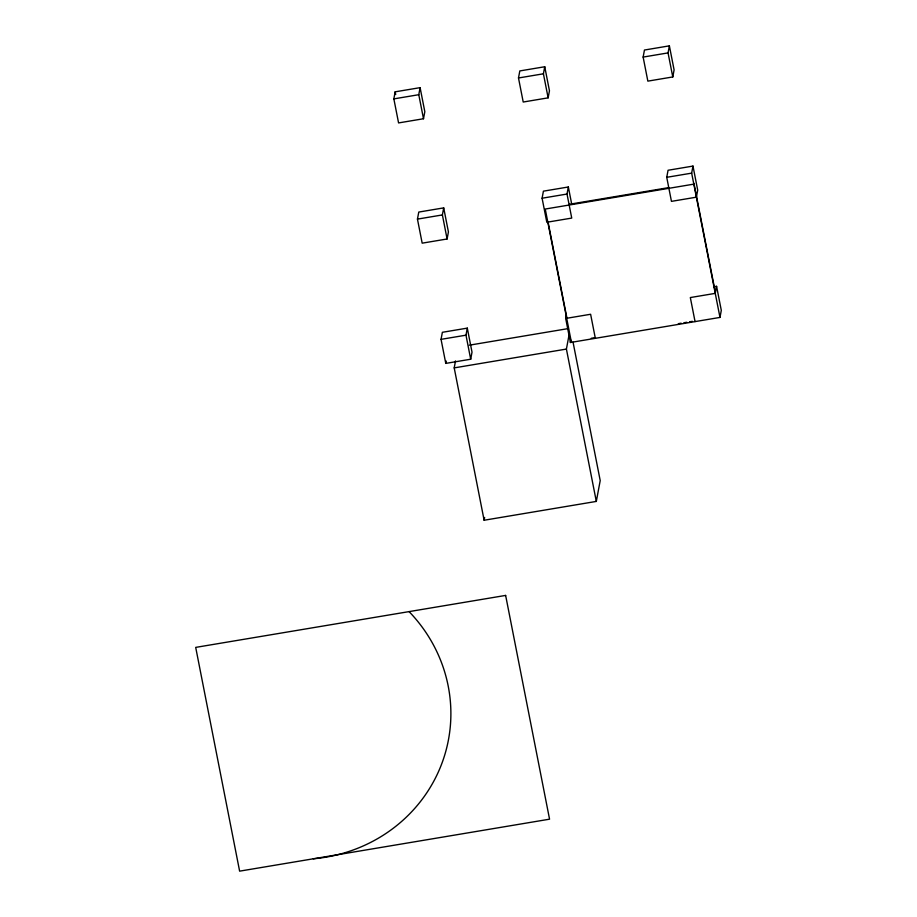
<?xml version="1.0" encoding="UTF-8"?>
<svg xmlns="http://www.w3.org/2000/svg" width="917" height="917" viewBox="0 0 917 917"><rect width="100%" height="100%" fill="white"/><g stroke="black" fill="none" stroke-linecap="round" stroke-linejoin="round"><path stroke-width="1.38" d="M393.852 98.887L395.17 91.826L420.101 87.654L424.823 111.702L423.494 118.751L398.574 122.924L393.852 98.887L418.782 94.703L420.101 87.654M417.453 219.117L418.771 212.068L443.702 207.884L448.424 231.932L447.095 238.982L422.175 243.165L417.453 219.117L442.384 214.933L443.702 207.884M441.054 339.347L442.372 332.298L467.303 328.126L472.014 352.162L470.696 359.223L445.777 363.396L441.054 339.347L465.985 335.175L467.303 328.126M445.777 363.396L446.212 361.046M573.056 342.224L600.211 480.588L596.314 501.416L484.119 520.237L454.213 367.889L455.508 360.943M518.495 77.979L519.813 70.93L544.744 66.746L549.455 90.794L548.137 97.844L523.217 102.028L518.495 77.979L543.414 73.796L544.744 66.746M568.345 186.988L567.015 194.037L571.738 218.086L546.807 222.258L542.096 198.221L543.414 191.16L568.345 186.988L571.75 204.353M484.119 520.237L484.635 517.463M713.816 286.78L716.578 286.322L721.301 310.37L719.983 317.42L570.408 342.5L565.697 318.451L566.351 314.921M596.314 501.416L566.408 349.068L569.01 335.186M570.408 342.5L570.855 340.15M571.543 341.594L571.406 342.328L545.237 209.042L693.825 184.134L693.963 183.389L715.398 292.626M643.138 57.083L644.456 50.034L669.376 45.85L674.098 69.898L672.78 76.948L647.849 81.132L643.138 57.083L668.057 52.899L669.376 45.85M595.477 337.571L595.339 338.316L590.617 314.267L565.697 318.451M666.739 177.313L668.057 170.264L692.977 166.08L697.699 190.128L696.381 197.178L671.45 201.362L666.739 177.313L691.659 173.141L692.977 166.08M716.578 286.322L715.26 293.371L690.329 297.555L695.052 321.592M542.096 198.221L567.015 194.037M569.205 204.308L668.734 187.618M469.332 345.182L567.508 328.71M591.259 338.281L594.067 337.811M678.339 323.678L681.148 323.208M683.956 322.738L686.764 322.268M689.573 321.798L692.381 321.328M454.213 367.889L566.408 349.068M668.057 52.899L672.78 76.948M691.659 173.141L719.983 317.42M543.414 73.796L548.137 97.844M548.125 222.338L566.855 317.74M418.782 94.703L423.494 118.751M442.384 214.933L447.095 238.982M465.985 335.175L470.696 359.223M395.17 91.826L395.697 94.508M409.074 611.605A154.045 147.786 10.6 0 1 441.295 764.927A154.045 147.786 10.6 0 1 313.282 858.793M505.634 595.42L195.699 647.391L239.624 871.15L549.558 819.179L505.634 595.42"/></g></svg>
